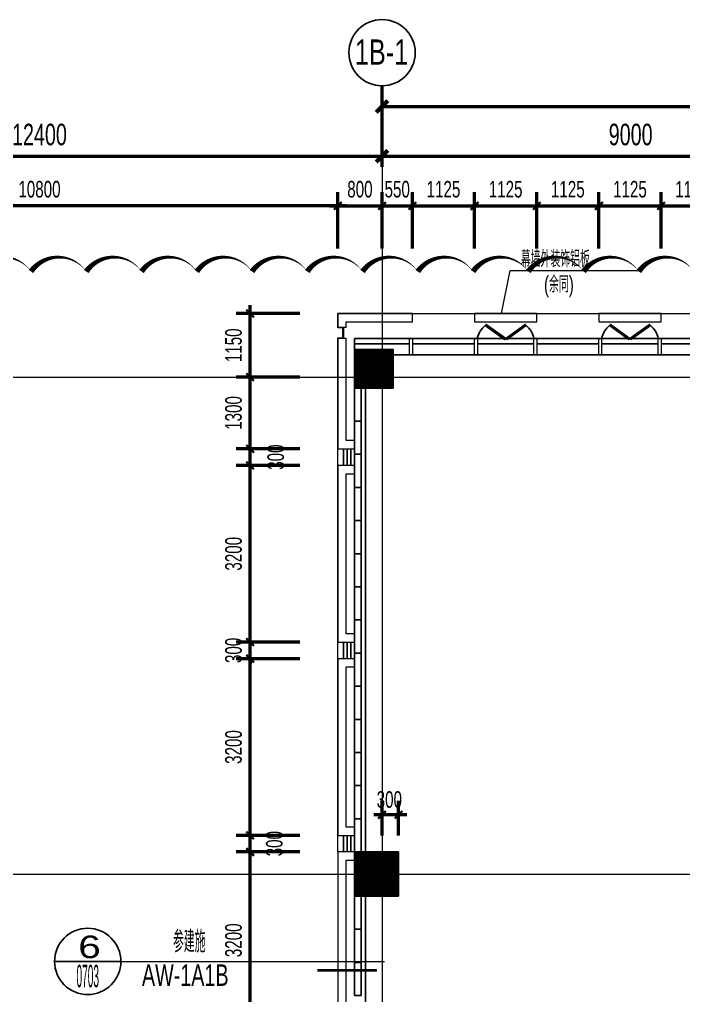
# Model space of a CAD drawing. Header units: millimetres. Extents: x 285006 to 3037698, y -2820855 to 192241.
# Drawn here: x 1048436 to 1060453, y 41767 to 59441 of the extents above; entities that cross this region are included whole.
import ezdxf
from ezdxf.enums import TextEntityAlignment as Align
from ezdxf.xclip import XClip

# ---------------------------------------------------------------- set-up
doc = ezdxf.new("R2010")
doc.units = ezdxf.units.MM
doc.header["$XCLIPFRAME"] = 2
doc.header["$PDMODE"] = 35
doc.header["$PDSIZE"] = -0.1
doc.linetypes.add('ACAD_ISO02W100', pattern=[15, 12, -3])
doc.linetypes.add('GRID-1B-4~RF$0$DOTE', pattern=[2.42, 2, -0.2, 0.02, -0.2])
for name, color, linetype, lineweight in [('$$$$ALC轻质隔墙', 1, 'Continuous', 25), ('A-WALL-TEMP', 2, 'ACAD_ISO02W100', 50), ('DIM-1B-6F$0$A-ANNO-DIMS', 73, 'Continuous', 18), ('EXWALL-1B-6F$0$A-FLOR-UNDR', 11, 'Continuous', 18), ('EXWALL-1B-6F$0$A-SECT-MOLD1', 1, 'Continuous', 15), ('EXWALL-1B-6F$0$A-WALL-GLAZ', 142, 'Continuous', 18), ('EXWALL-1B-6F$0$A-WALL-STON', 31, 'Continuous', 18), ('GRID-1B-4~RF$0$A-ANNO-GRID', 10, 'GRID-1B-4~RF$0$DOTE', 18), ('GRID-1B-4~RF$0$A-ANNO-GRID-DIMS', 117, 'Continuous', 18), ('GRID-1B-4~RF$0$A-ANNO-SYMB', 4, 'Continuous', 25), ('GRID-1B-4~RF$0$A-ANNO-TEXT', 7, 'Continuous', 25), ('GRID-1B-4~RF$0$A-SHET-TEXT', 7, 'Continuous', 25), ('VERT-IDEN-1B-4F$0$A-ANNO-TEXT', 7, 'Continuous', 25), ('VERT-IDEN-1B-4F$0$A-COND-IDEN-TEXT', 11, 'Continuous', 18), ('索引-1A1B-6F1$0$A-ANNO-BREA', 13, 'Continuous', 18), ('索引-1A1B-6F1$0$A-ANNO-SYMB', 4, 'Continuous', 25), ('索引-1A1B-6F1$0$A-ANNO-TEXT', 7, 'Continuous', 25)]:
    doc.layers.add(name, color=color, linetype=linetype, lineweight=lineweight)
for name, color, linetype in [('20230731变更修改', 41, 'Continuous'), ('COL-1A1B-4~12$0$S-PUB-COL', 6, 'Continuous'), ('COL-1A1B-4~12$0$S-PUB-COLHATCH', 8, 'Continuous'), ('EXWALL-1B-6F$0$A-DOOR', 142, 'Continuous'), ('索引-1A1B-6F1$0$PUB_SYMB_TEXT', 7, 'Continuous')]:
    doc.layers.add(name, color=color, linetype=linetype)
doc.styles.add('DIM-1B-6F$0$HYGB2014', font='hygbsz.shx', dxfattribs={"width": 0.7, "bigfont": 'hygbhz.shx'})
doc.styles.add('GRID-1B-4~RF$0$HYGB2014', font='hygbsz.shx', dxfattribs={"width": 0.7, "bigfont": 'hygbhz.shx'})
doc.styles.add('GRID-1B-4~RF$0$STANDARD', font='hygbsz.shx', dxfattribs={"width": 0.7, "bigfont": 'hygbhz.shx'})
doc.styles.add('VERT-IDEN-1B-4F$0$HYGB2014', font='hygbsz.shx', dxfattribs={"width": 0.7, "bigfont": 'hygbhz.shx'})
doc.styles.add('索引-1A1B-6F1$0$COMP', font='COMPLEX.shx', dxfattribs={"bigfont": 'hztxt'})
doc.styles.add('索引-1A1B-6F1$0$HYGB2014', font='hygbsz.shx', dxfattribs={"width": 0.7, "bigfont": 'hygbhz.shx'})
doc.dimstyles.new('DIM-1B-6F$0$DIMN', dxfattribs={"dimtxt": 300, "dimasz": 100, "dimexe": 250, "dimexo": 300, "dimgap": 0, "dimtad": 0, "dimdec": 0, "dimzin": 0, "dimdsep": 46, "dimtxsty": 'DIM-1B-6F$0$HYGB2014', "dimblk": 'DIM-1B-6F$0$_archtick', "dimcen": 0.09, "dimdle": 150, "dimclrt": 7, "dimazin": 0, "dimtfac": 1, "dimtdec": 0, "dimtix": 1, "dimtmove": 2, "dimatfit": 3, "dimfxl": 1, "dimtvp": 1, "dimtolj": 1, "dimtzin": 0, "dimarcsym": 0})
doc.dimstyles.new('GRID-1B-4~RF$0$HYDIMN150', dxfattribs={"dimscale": 1.5, "dimtxt": 300, "dimasz": 1, "dimexe": 250, "dimexo": 300, "dimgap": 0, "dimtad": 0, "dimdec": 0, "dimzin": 0, "dimdsep": 46, "dimtxsty": 'GRID-1B-4~RF$0$HYGB2014', "dimblk": 'GRID-1B-4~RF$0$_archtick', "dimcen": 0.09, "dimclrt": 7, "dimazin": 0, "dimtfac": 1, "dimtdec": 0, "dimtix": 1, "dimtmove": 2, "dimatfit": 3, "dimfxl": 1, "dimtvp": 1, "dimtolj": 1, "dimtzin": 0, "dimarcsym": 0})

# ---------------------------------------------------------------- blocks, each defined once
blk = doc.blocks.new('A$C008C76B7')
at = {"layer": '$$$$ALC轻质隔墙', "color": 1}
for points in [[(-9300, -899), (-9300, -299), (-9180, -299), (-9180, -899), (-9300, -899)], [(-9300, -1499), (-9300, -899), (-9180, -899), (-9180, -1499), (-9300, -1499)], [(-9300, -2099), (-9300, -1499), (-9180, -1499), (-9180, -2099), (-9300, -2099)], [(-9300, -2699), (-9300, -2099), (-9180, -2099), (-9180, -2699), (-9300, -2699)], [(-9300, -3299), (-9300, -2699), (-9180, -2699), (-9180, -3299), (-9300, -3299)], [(-9300, -3899), (-9300, -3299), (-9180, -3299), (-9180, -3899), (-9300, -3899)], [(-9300, -4499), (-9300, -3899), (-9180, -3899), (-9180, -4499), (-9300, -4499)], [(-9300, -5099), (-9300, -4499), (-9180, -4499), (-9180, -5099), (-9300, -5099)], [(-9300, -5699), (-9300, -5099), (-9180, -5099), (-9180, -5699), (-9300, -5699)], [(-9300, -6299), (-9300, -5699), (-9180, -5699), (-9180, -6299), (-9300, -6299)], [(-9300, -6899), (-9300, -6299), (-9180, -6299), (-9180, -6899), (-9300, -6899)], [(-9300, -7499), (-9300, -6899), (-9180, -6899), (-9180, -7499), (-9300, -7499)], [(-9300, -8099), (-9300, -7499), (-9180, -7499), (-9180, -8099), (-9300, -8099)], [(-9300, -8699), (-9300, -8099), (-9180, -8099), (-9180, -8699), (-9300, -8699)], [(-9300, -10099), (-9300, -9499), (-9180, -9499), (-9180, -10099), (-9300, -10099)], [(-9300, -10699), (-9300, -10099), (-9180, -10099), (-9180, -10699), (-9300, -10699)], [(-9300, -11299), (-9300, -10699), (-9180, -10699), (-9180, -11299), (-9300, -11299)]]:
    blk.add_lwpolyline(points, dxfattribs=at)
blk = doc.blocks.new('索引-1A1B-6F1$0$_index')
blk.add_line((-0.5, 0), (0.5, 0))
blk.add_circle((0, 0), 0.5)
at = {"layer": '索引-1A1B-6F1$0$PUB_SYMB_TEXT', "style": '索引-1A1B-6F1$0$COMP'}
for tag, width, p, p2 in [('1', 2.333333, (-0.17, 0.05), (0.17, 0.05)), ('-', 1.166667, (-0.17, -0.39), (0.17, -0.39))]:
    blk.add_attdef(tag, text='', height=0.34, dxfattribs=dict(at, width=width)).set_placement(p, p2, align=Align.FIT)
blk = doc.blocks.new('索引-1A1B-6F1')
at = {"layer": '索引-1A1B-6F1$0$A-ANNO-BREA'}
blk.add_line((98329083, 18757539), (98334177, 18757539), dxfattribs=at)
at = {"layer": '索引-1A1B-6F1$0$A-ANNO-BREA', "const_width": 50}
blk.add_lwpolyline([(98334046, 18757378), (98332965, 18757378)], dxfattribs=at)
at = {"layer": '索引-1A1B-6F1$0$A-ANNO-SYMB', "lineweight": -3}
ref = blk.add_blockref('索引-1A1B-6F1$0$_index', (98328809, 18757539), dxfattribs=dict(at, xscale=1200, yscale=1200, zscale=1200))
ref.add_attrib('1', '6', dxfattribs={"layer": '索引-1A1B-6F1$0$A-ANNO-TEXT', "height": 408, "style": '索引-1A1B-6F1$0$HYGB2014', "width": 1.615385}).set_placement((98328637, 18757599), (98329045, 18757599), align=Align.FIT)
ref.add_attrib('-', '0703', dxfattribs={"layer": '索引-1A1B-6F1$0$A-ANNO-TEXT', "height": 408, "style": '索引-1A1B-6F1$0$HYGB2014', "width": 0.283784}).set_placement((98328605, 18757071), (98329013, 18757071), align=Align.FIT)
at = {"layer": '索引-1A1B-6F1$0$A-ANNO-TEXT', "style": '索引-1A1B-6F1$0$HYGB2014', "width": 0.7}
for s, p in [('参建施', (98330941, 18757587)), ('AW-1A1B', (98331358, 18756980))]:
    blk.add_text(s, height=390, dxfattribs=at).set_placement(p, align=Align.BOTTOM_RIGHT)
blk = doc.blocks.new('DIM-1B-6F$0$_archtick')
at = {"const_width": 0.4}
blk.add_lwpolyline([(-0.7, -0.7), (0.7, 0.7)], dxfattribs=at)
blk = doc.blocks.new('*D759')
at = {"layer": 'Defpoints', "color": 0, "transparency": 16777216}
for p in [(-54000, 23500), (-54800, 22429), (-54000, 22429)]:
    blk.add_point(p, dxfattribs=at)
at = {"layer": 'DIM-1B-6F$0$A-ANNO-DIMS', "color": 0, "lineweight": -2, "transparency": 16777216}
for p, q in [((-54800, 22729), (-54800, 23750)), ((-54000, 22729), (-54000, 23750)), ((-54950, 23500), (-53850, 23500))]:
    blk.add_line(p, q, dxfattribs=at)
at = {"layer": 'DIM-1B-6F$0$A-ANNO-DIMS', "color": 0, "lineweight": -2, "transparency": 16777216, "xscale": 100, "yscale": 100, "zscale": 100, "rotation": 180}
blk.add_blockref('DIM-1B-6F$0$_archtick', (-54800, 23500), dxfattribs=at)
at = {"layer": 'DIM-1B-6F$0$A-ANNO-DIMS', "color": 0, "lineweight": -2, "transparency": 16777216, "xscale": 100, "yscale": 100, "zscale": 100}
blk.add_blockref('DIM-1B-6F$0$_archtick', (-54000, 23500), dxfattribs=at)
at = {"layer": 'DIM-1B-6F$0$A-ANNO-DIMS', "color": 7, "transparency": 16777216, "insert": (-54400, 23800), "char_height": 300, "attachment_point": 5, "style": 'DIM-1B-6F$0$HYGB2014'}
blk.add_mtext('\\A1;800', dxfattribs=at)
blk = doc.blocks.new('*D760')
at = {"layer": 'Defpoints', "color": 0, "transparency": 16777216}
for p in [(-53450, 23500), (-54000, 22429), (-53450, 22429)]:
    blk.add_point(p, dxfattribs=at)
at = {"layer": 'DIM-1B-6F$0$A-ANNO-DIMS', "color": 0, "lineweight": -2, "transparency": 16777216}
for p, q in [((-54000, 22729), (-54000, 23750)), ((-53450, 22729), (-53450, 23750)), ((-54150, 23500), (-53300, 23500))]:
    blk.add_line(p, q, dxfattribs=at)
at = {"layer": 'DIM-1B-6F$0$A-ANNO-DIMS', "color": 0, "lineweight": -2, "transparency": 16777216, "xscale": 100, "yscale": 100, "zscale": 100, "rotation": 180}
blk.add_blockref('DIM-1B-6F$0$_archtick', (-54000, 23500), dxfattribs=at)
at = {"layer": 'DIM-1B-6F$0$A-ANNO-DIMS', "color": 0, "lineweight": -2, "transparency": 16777216, "xscale": 100, "yscale": 100, "zscale": 100}
blk.add_blockref('DIM-1B-6F$0$_archtick', (-53450, 23500), dxfattribs=at)
at = {"layer": 'DIM-1B-6F$0$A-ANNO-DIMS', "color": 7, "transparency": 16777216, "insert": (-53725, 23800), "char_height": 300, "attachment_point": 5, "style": 'DIM-1B-6F$0$HYGB2014'}
blk.add_mtext('\\A1;550', dxfattribs=at)
blk = doc.blocks.new('*D761')
at = {"layer": 'Defpoints', "color": 0, "transparency": 16777216}
for p in [(-52325, 23500), (-53450, 22429), (-52325, 22429)]:
    blk.add_point(p, dxfattribs=at)
at = {"layer": 'DIM-1B-6F$0$A-ANNO-DIMS', "color": 0, "lineweight": -2, "transparency": 16777216}
for p, q in [((-53450, 22729), (-53450, 23750)), ((-52325, 22729), (-52325, 23750)), ((-53600, 23500), (-52175, 23500))]:
    blk.add_line(p, q, dxfattribs=at)
at = {"layer": 'DIM-1B-6F$0$A-ANNO-DIMS', "color": 0, "lineweight": -2, "transparency": 16777216, "xscale": 100, "yscale": 100, "zscale": 100, "rotation": 180}
blk.add_blockref('DIM-1B-6F$0$_archtick', (-53450, 23500), dxfattribs=at)
at = {"layer": 'DIM-1B-6F$0$A-ANNO-DIMS', "color": 0, "lineweight": -2, "transparency": 16777216, "xscale": 100, "yscale": 100, "zscale": 100}
blk.add_blockref('DIM-1B-6F$0$_archtick', (-52325, 23500), dxfattribs=at)
at = {"layer": 'DIM-1B-6F$0$A-ANNO-DIMS', "color": 7, "transparency": 16777216, "insert": (-52888, 23800), "char_height": 300, "attachment_point": 5, "style": 'DIM-1B-6F$0$HYGB2014'}
blk.add_mtext('\\A1;1125', dxfattribs=at)
blk = doc.blocks.new('*D762')
at = {"layer": 'Defpoints', "color": 0, "transparency": 16777216}
for p in [(-51200, 23500), (-52325, 22429), (-51200, 22429)]:
    blk.add_point(p, dxfattribs=at)
at = {"layer": 'DIM-1B-6F$0$A-ANNO-DIMS', "color": 0, "lineweight": -2, "transparency": 16777216}
for p, q in [((-52325, 22729), (-52325, 23750)), ((-51200, 22729), (-51200, 23750)), ((-52475, 23500), (-51050, 23500))]:
    blk.add_line(p, q, dxfattribs=at)
at = {"layer": 'DIM-1B-6F$0$A-ANNO-DIMS', "color": 0, "lineweight": -2, "transparency": 16777216, "xscale": 100, "yscale": 100, "zscale": 100, "rotation": 180}
blk.add_blockref('DIM-1B-6F$0$_archtick', (-52325, 23500), dxfattribs=at)
at = {"layer": 'DIM-1B-6F$0$A-ANNO-DIMS', "color": 0, "lineweight": -2, "transparency": 16777216, "xscale": 100, "yscale": 100, "zscale": 100}
blk.add_blockref('DIM-1B-6F$0$_archtick', (-51200, 23500), dxfattribs=at)
at = {"layer": 'DIM-1B-6F$0$A-ANNO-DIMS', "color": 7, "transparency": 16777216, "insert": (-51763, 23800), "char_height": 300, "attachment_point": 5, "style": 'DIM-1B-6F$0$HYGB2014'}
blk.add_mtext('\\A1;1125', dxfattribs=at)
blk = doc.blocks.new('*D763')
at = {"layer": 'Defpoints', "color": 0, "transparency": 16777216}
for p in [(-50075, 23500), (-51200, 22429), (-50075, 22429)]:
    blk.add_point(p, dxfattribs=at)
at = {"layer": 'DIM-1B-6F$0$A-ANNO-DIMS', "color": 0, "lineweight": -2, "transparency": 16777216}
for p, q in [((-51200, 22729), (-51200, 23750)), ((-50075, 22729), (-50075, 23750)), ((-51350, 23500), (-49925, 23500))]:
    blk.add_line(p, q, dxfattribs=at)
at = {"layer": 'DIM-1B-6F$0$A-ANNO-DIMS', "color": 0, "lineweight": -2, "transparency": 16777216, "xscale": 100, "yscale": 100, "zscale": 100, "rotation": 180}
blk.add_blockref('DIM-1B-6F$0$_archtick', (-51200, 23500), dxfattribs=at)
at = {"layer": 'DIM-1B-6F$0$A-ANNO-DIMS', "color": 0, "lineweight": -2, "transparency": 16777216, "xscale": 100, "yscale": 100, "zscale": 100}
blk.add_blockref('DIM-1B-6F$0$_archtick', (-50075, 23500), dxfattribs=at)
at = {"layer": 'DIM-1B-6F$0$A-ANNO-DIMS', "color": 7, "transparency": 16777216, "insert": (-50638, 23800), "char_height": 300, "attachment_point": 5, "style": 'DIM-1B-6F$0$HYGB2014'}
blk.add_mtext('\\A1;1125', dxfattribs=at)
blk = doc.blocks.new('*D764')
at = {"layer": 'Defpoints', "color": 0, "transparency": 16777216}
for p in [(-48950, 23500), (-50075, 22429), (-48950, 22429)]:
    blk.add_point(p, dxfattribs=at)
at = {"layer": 'DIM-1B-6F$0$A-ANNO-DIMS', "color": 0, "lineweight": -2, "transparency": 16777216}
for p, q in [((-50075, 22729), (-50075, 23750)), ((-48950, 22729), (-48950, 23750)), ((-50225, 23500), (-48800, 23500))]:
    blk.add_line(p, q, dxfattribs=at)
at = {"layer": 'DIM-1B-6F$0$A-ANNO-DIMS', "color": 0, "lineweight": -2, "transparency": 16777216, "xscale": 100, "yscale": 100, "zscale": 100, "rotation": 180}
blk.add_blockref('DIM-1B-6F$0$_archtick', (-50075, 23500), dxfattribs=at)
at = {"layer": 'DIM-1B-6F$0$A-ANNO-DIMS', "color": 0, "lineweight": -2, "transparency": 16777216, "xscale": 100, "yscale": 100, "zscale": 100}
blk.add_blockref('DIM-1B-6F$0$_archtick', (-48950, 23500), dxfattribs=at)
at = {"layer": 'DIM-1B-6F$0$A-ANNO-DIMS', "color": 7, "transparency": 16777216, "insert": (-49513, 23800), "char_height": 300, "attachment_point": 5, "style": 'DIM-1B-6F$0$HYGB2014'}
blk.add_mtext('\\A1;1125', dxfattribs=at)
blk = doc.blocks.new('*D765')
at = {"layer": 'Defpoints', "color": 0, "transparency": 16777216}
for p in [(-47825, 23500), (-48950, 22429), (-47825, 22429)]:
    blk.add_point(p, dxfattribs=at)
at = {"layer": 'DIM-1B-6F$0$A-ANNO-DIMS', "color": 0, "lineweight": -2, "transparency": 16777216}
for p, q in [((-48950, 22729), (-48950, 23750)), ((-47825, 22729), (-47825, 23750)), ((-49100, 23500), (-47675, 23500))]:
    blk.add_line(p, q, dxfattribs=at)
at = {"layer": 'DIM-1B-6F$0$A-ANNO-DIMS', "color": 0, "lineweight": -2, "transparency": 16777216, "xscale": 100, "yscale": 100, "zscale": 100, "rotation": 180}
blk.add_blockref('DIM-1B-6F$0$_archtick', (-48950, 23500), dxfattribs=at)
at = {"layer": 'DIM-1B-6F$0$A-ANNO-DIMS', "color": 0, "lineweight": -2, "transparency": 16777216, "xscale": 100, "yscale": 100, "zscale": 100}
blk.add_blockref('DIM-1B-6F$0$_archtick', (-47825, 23500), dxfattribs=at)
at = {"layer": 'DIM-1B-6F$0$A-ANNO-DIMS', "color": 7, "transparency": 16777216, "insert": (-48388, 23800), "char_height": 300, "attachment_point": 5, "style": 'DIM-1B-6F$0$HYGB2014'}
blk.add_mtext('\\A1;1125', dxfattribs=at)
blk = doc.blocks.new('*D808')
at = {"layer": 'Defpoints', "color": 0, "transparency": 16777216}
for p in [(-56387, 11800), (-55187, 11800), (-55187, 8600)]:
    blk.add_point(p, dxfattribs=at)
at = {"layer": 'DIM-1B-6F$0$A-ANNO-DIMS', "color": 0, "lineweight": -2, "transparency": 16777216}
for p, q in [((-56387, 8450), (-56387, 11950)), ((-55487, 11800), (-56637, 11800)), ((-55487, 8600), (-56637, 8600))]:
    blk.add_line(p, q, dxfattribs=at)
at = {"layer": 'DIM-1B-6F$0$A-ANNO-DIMS', "color": 0, "lineweight": -2, "transparency": 16777216, "xscale": 100, "yscale": 100, "zscale": 100}
for p, rotation in [((-56387, 11800), 90), ((-56387, 8600), 270)]:
    blk.add_blockref('DIM-1B-6F$0$_archtick', p, dxfattribs=dict(at, rotation=rotation))
at = {"layer": 'DIM-1B-6F$0$A-ANNO-DIMS', "color": 7, "transparency": 16777216, "insert": (-56687, 10200), "char_height": 300, "attachment_point": 5, "rotation": 90, "style": 'DIM-1B-6F$0$HYGB2014'}
blk.add_mtext('\\A1;3200', dxfattribs=at)
blk = doc.blocks.new('*D809')
at = {"layer": 'Defpoints', "color": 0, "transparency": 16777216}
for p in [(-56387, 12100), (-55187, 12100), (-55187, 11800)]:
    blk.add_point(p, dxfattribs=at)
at = {"layer": 'DIM-1B-6F$0$A-ANNO-DIMS', "color": 0, "lineweight": -2, "transparency": 16777216}
for p, q in [((-56387, 11650), (-56387, 12250)), ((-55487, 12100), (-56637, 12100)), ((-55487, 11800), (-56637, 11800))]:
    blk.add_line(p, q, dxfattribs=at)
at = {"layer": 'DIM-1B-6F$0$A-ANNO-DIMS', "color": 0, "lineweight": -2, "transparency": 16777216, "xscale": 100, "yscale": 100, "zscale": 100}
for p, rotation in [((-56387, 12100), 90), ((-56387, 11800), 270)]:
    blk.add_blockref('DIM-1B-6F$0$_archtick', p, dxfattribs=dict(at, rotation=rotation))
at = {"layer": 'DIM-1B-6F$0$A-ANNO-DIMS', "color": 7, "transparency": 16777216, "insert": (-55948, 11950), "char_height": 300, "attachment_point": 5, "rotation": 90, "style": 'DIM-1B-6F$0$HYGB2014'}
blk.add_mtext('\\A1;300', dxfattribs=at)
blk = doc.blocks.new('*D810')
at = {"layer": 'Defpoints', "color": 0, "transparency": 16777216}
for p in [(-56387, 15300), (-55187, 15300), (-55187, 12100)]:
    blk.add_point(p, dxfattribs=at)
at = {"layer": 'DIM-1B-6F$0$A-ANNO-DIMS', "color": 0, "lineweight": -2, "transparency": 16777216}
for p, q in [((-56387, 11950), (-56387, 15450)), ((-55487, 15300), (-56637, 15300)), ((-55487, 12100), (-56637, 12100))]:
    blk.add_line(p, q, dxfattribs=at)
at = {"layer": 'DIM-1B-6F$0$A-ANNO-DIMS', "color": 0, "lineweight": -2, "transparency": 16777216, "xscale": 100, "yscale": 100, "zscale": 100}
for p, rotation in [((-56387, 15300), 90), ((-56387, 12100), 270)]:
    blk.add_blockref('DIM-1B-6F$0$_archtick', p, dxfattribs=dict(at, rotation=rotation))
at = {"layer": 'DIM-1B-6F$0$A-ANNO-DIMS', "color": 7, "transparency": 16777216, "insert": (-56687, 13700), "char_height": 300, "attachment_point": 5, "rotation": 90, "style": 'DIM-1B-6F$0$HYGB2014'}
blk.add_mtext('\\A1;3200', dxfattribs=at)
blk = doc.blocks.new('*D811')
at = {"layer": 'Defpoints', "color": 0, "transparency": 16777216}
for p in [(-56387, 15600), (-55187, 15600), (-55187, 15300)]:
    blk.add_point(p, dxfattribs=at)
at = {"layer": 'DIM-1B-6F$0$A-ANNO-DIMS', "color": 0, "lineweight": -2, "transparency": 16777216}
for p, q in [((-55487, 15600), (-56637, 15600)), ((-56387, 15600), (-56387, 15700)), ((-56387, 15300), (-56387, 15600)), ((-55487, 15300), (-56637, 15300)), ((-56387, 15300), (-56387, 15200))]:
    blk.add_line(p, q, dxfattribs=at)
at = {"layer": 'DIM-1B-6F$0$A-ANNO-DIMS', "color": 0, "lineweight": -2, "transparency": 16777216, "xscale": 100, "yscale": 100, "zscale": 100}
for p, rotation in [((-56387, 15600), 270), ((-56387, 15300), 90)]:
    blk.add_blockref('DIM-1B-6F$0$_archtick', p, dxfattribs=dict(at, rotation=rotation))
at = {"layer": 'DIM-1B-6F$0$A-ANNO-DIMS', "color": 7, "transparency": 16777216, "insert": (-56687, 15450), "char_height": 300, "attachment_point": 5, "rotation": 90, "style": 'DIM-1B-6F$0$HYGB2014'}
blk.add_mtext('\\A1;300', dxfattribs=at)
blk = doc.blocks.new('*D812')
at = {"layer": 'Defpoints', "color": 0, "transparency": 16777216}
for p in [(-56387, 18800), (-55187, 18800), (-55187, 15600)]:
    blk.add_point(p, dxfattribs=at)
at = {"layer": 'DIM-1B-6F$0$A-ANNO-DIMS', "color": 0, "lineweight": -2, "transparency": 16777216}
for p, q in [((-56387, 15450), (-56387, 18950)), ((-55487, 18800), (-56637, 18800)), ((-55487, 15600), (-56637, 15600))]:
    blk.add_line(p, q, dxfattribs=at)
at = {"layer": 'DIM-1B-6F$0$A-ANNO-DIMS', "color": 0, "lineweight": -2, "transparency": 16777216, "xscale": 100, "yscale": 100, "zscale": 100}
for p, rotation in [((-56387, 18800), 90), ((-56387, 15600), 270)]:
    blk.add_blockref('DIM-1B-6F$0$_archtick', p, dxfattribs=dict(at, rotation=rotation))
at = {"layer": 'DIM-1B-6F$0$A-ANNO-DIMS', "color": 7, "transparency": 16777216, "insert": (-56687, 17200), "char_height": 300, "attachment_point": 5, "rotation": 90, "style": 'DIM-1B-6F$0$HYGB2014'}
blk.add_mtext('\\A1;3200', dxfattribs=at)
blk = doc.blocks.new('*D813')
at = {"layer": 'Defpoints', "color": 0, "transparency": 16777216}
for p in [(-56387, 19100), (-55187, 19100), (-55187, 18800)]:
    blk.add_point(p, dxfattribs=at)
at = {"layer": 'DIM-1B-6F$0$A-ANNO-DIMS', "color": 0, "lineweight": -2, "transparency": 16777216}
for p, q in [((-55487, 19100), (-56637, 19100)), ((-56387, 18650), (-56387, 19250)), ((-55487, 18800), (-56637, 18800))]:
    blk.add_line(p, q, dxfattribs=at)
at = {"layer": 'DIM-1B-6F$0$A-ANNO-DIMS', "color": 0, "lineweight": -2, "transparency": 16777216, "xscale": 100, "yscale": 100, "zscale": 100}
for p, rotation in [((-56387, 19100), 90), ((-56387, 18800), 270)]:
    blk.add_blockref('DIM-1B-6F$0$_archtick', p, dxfattribs=dict(at, rotation=rotation))
at = {"layer": 'DIM-1B-6F$0$A-ANNO-DIMS', "color": 7, "transparency": 16777216, "insert": (-55923, 18950), "char_height": 300, "attachment_point": 5, "rotation": 90, "style": 'DIM-1B-6F$0$HYGB2014'}
blk.add_mtext('\\A1;300', dxfattribs=at)
blk = doc.blocks.new('*D814')
at = {"layer": 'Defpoints', "color": 0, "transparency": 16777216}
for p in [(-56387, 20400), (-55187, 20400), (-55187, 19100)]:
    blk.add_point(p, dxfattribs=at)
at = {"layer": 'DIM-1B-6F$0$A-ANNO-DIMS', "color": 0, "lineweight": -2, "transparency": 16777216}
for p, q in [((-56387, 18950), (-56387, 20550)), ((-55487, 20400), (-56637, 20400)), ((-55487, 19100), (-56637, 19100))]:
    blk.add_line(p, q, dxfattribs=at)
at = {"layer": 'DIM-1B-6F$0$A-ANNO-DIMS', "color": 0, "lineweight": -2, "transparency": 16777216, "xscale": 100, "yscale": 100, "zscale": 100}
for p, rotation in [((-56387, 20400), 90), ((-56387, 19100), 270)]:
    blk.add_blockref('DIM-1B-6F$0$_archtick', p, dxfattribs=dict(at, rotation=rotation))
at = {"layer": 'DIM-1B-6F$0$A-ANNO-DIMS', "color": 7, "transparency": 16777216, "insert": (-56687, 19750), "char_height": 300, "attachment_point": 5, "rotation": 90, "style": 'DIM-1B-6F$0$HYGB2014'}
blk.add_mtext('\\A1;1300', dxfattribs=at)
blk = doc.blocks.new('*D815')
at = {"layer": 'Defpoints', "color": 0, "transparency": 16777216}
for p in [(-56387, 21550), (-55187, 21550), (-55187, 20400)]:
    blk.add_point(p, dxfattribs=at)
at = {"layer": 'DIM-1B-6F$0$A-ANNO-DIMS', "color": 0, "lineweight": -2, "transparency": 16777216}
for p, q in [((-56387, 20250), (-56387, 21700)), ((-55487, 21550), (-56637, 21550)), ((-55487, 20400), (-56637, 20400))]:
    blk.add_line(p, q, dxfattribs=at)
at = {"layer": 'DIM-1B-6F$0$A-ANNO-DIMS', "color": 0, "lineweight": -2, "transparency": 16777216, "xscale": 100, "yscale": 100, "zscale": 100}
for p, rotation in [((-56387, 21550), 90), ((-56387, 20400), 270)]:
    blk.add_blockref('DIM-1B-6F$0$_archtick', p, dxfattribs=dict(at, rotation=rotation))
at = {"layer": 'DIM-1B-6F$0$A-ANNO-DIMS', "color": 7, "transparency": 16777216, "insert": (-56687, 20975), "char_height": 300, "attachment_point": 5, "rotation": 90, "style": 'DIM-1B-6F$0$HYGB2014'}
blk.add_mtext('\\A1;1150', dxfattribs=at)
blk = doc.blocks.new('*D822')
at = {"layer": 'Defpoints', "color": 0, "transparency": 16777216}
for p in [(-54000, 12473), (-54000, 11800), (-53700, 11800)]:
    blk.add_point(p, dxfattribs=at)
at = {"layer": 'DIM-1B-6F$0$A-ANNO-DIMS', "color": 0, "lineweight": -2, "transparency": 16777216}
for p, q in [((-54000, 12100), (-54000, 12723)), ((-53700, 12100), (-53700, 12723)), ((-53550, 12473), (-54150, 12473))]:
    blk.add_line(p, q, dxfattribs=at)
at = {"layer": 'DIM-1B-6F$0$A-ANNO-DIMS', "color": 0, "lineweight": -2, "transparency": 16777216, "xscale": 100, "yscale": 100, "zscale": 100, "rotation": 180}
blk.add_blockref('DIM-1B-6F$0$_archtick', (-54000, 12473), dxfattribs=at)
at = {"layer": 'DIM-1B-6F$0$A-ANNO-DIMS', "color": 0, "lineweight": -2, "transparency": 16777216, "xscale": 100, "yscale": 100, "zscale": 100}
blk.add_blockref('DIM-1B-6F$0$_archtick', (-53700, 12473), dxfattribs=at)
at = {"layer": 'DIM-1B-6F$0$A-ANNO-DIMS', "color": 7, "transparency": 16777216, "insert": (-53868, 12748), "char_height": 300, "attachment_point": 5, "style": 'DIM-1B-6F$0$HYGB2014'}
blk.add_mtext('\\A1;300', dxfattribs=at)
blk = doc.blocks.new('*D827')
at = {"layer": 'Defpoints', "color": 0, "transparency": 16777216}
for p in [(-65600, 23500), (-65600, 22429), (-54800, 22429)]:
    blk.add_point(p, dxfattribs=at)
at = {"layer": 'DIM-1B-6F$0$A-ANNO-DIMS', "color": 0, "lineweight": -2, "transparency": 16777216}
for p, q in [((-65600, 22729), (-65600, 23750)), ((-54800, 22729), (-54800, 23750)), ((-54650, 23500), (-65750, 23500))]:
    blk.add_line(p, q, dxfattribs=at)
at = {"layer": 'DIM-1B-6F$0$A-ANNO-DIMS', "color": 0, "lineweight": -2, "transparency": 16777216, "xscale": 100, "yscale": 100, "zscale": 100, "rotation": 180}
blk.add_blockref('DIM-1B-6F$0$_archtick', (-65600, 23500), dxfattribs=at)
at = {"layer": 'DIM-1B-6F$0$A-ANNO-DIMS', "color": 0, "lineweight": -2, "transparency": 16777216, "xscale": 100, "yscale": 100, "zscale": 100}
blk.add_blockref('DIM-1B-6F$0$_archtick', (-54800, 23500), dxfattribs=at)
at = {"layer": 'DIM-1B-6F$0$A-ANNO-DIMS', "color": 7, "transparency": 16777216, "insert": (-60200, 23800), "char_height": 300, "attachment_point": 5, "style": 'DIM-1B-6F$0$HYGB2014'}
blk.add_mtext('\\A1;10800', dxfattribs=at)
blk = doc.blocks.new('结构留洞-1#AB-6F')
at = {"layer": 'Defpoints'}
blk.add_lwpolyline([(65900, 200), (66100, 200), (66100, 20200), (65900, 20200), (65900, 20900), (66600, 20900), (66600, 20800), (74800, 20800), (74800, 20900), (87300, 20900), (87300, 20800), (91100, 20800), (91100, 20900), (103000, 20900)], dxfattribs=at)
blk = doc.blocks.new('EXWALL-1B-6F$0$幕墙-1125陶板单元')
blk.add_lwpolyline([(-562.5, 150), (562.5, 150), (562.5, 0), (-562.5, 0)], close=True)
blk = doc.blocks.new('EXWALL-1B-6F$0$ef')
at = {"layer": 'EXWALL-1B-6F$0$A-WALL-GLAZ', "lineweight": -3}
for points in [[(98270726, 18746787), (98270744, 18746769), (98271098, 18747022), (98271079, 18747040)], [(98271469, 18746787), (98271451, 18746769), (98271098, 18747022), (98271116, 18747040)]]:
    blk.add_lwpolyline(points, close=True, dxfattribs=at)
for centre, start, end in [((98271019, 18747123), 193.0402, 228.8588), ((98271176, 18747123), 311.1412, 346.9598)]:
    blk.add_arc(centre, 446, start, end, dxfattribs=at)
blk = doc.blocks.new('EXWALL-1B-6F')
at = {"layer": 'EXWALL-1B-6F$0$A-DOOR'}
for p, q in [((98333435, 18766822), (98333435, 18766522)), ((98333502, 18766522), (98333502, 18766822)), ((98333568, 18766522), (98333568, 18766822)), ((98333635, 18766522), (98333635, 18766822)), ((98333435, 18763322), (98333435, 18763022)), ((98333502, 18763022), (98333502, 18763322)), ((98333568, 18763022), (98333568, 18763322)), ((98333635, 18763022), (98333635, 18763322)), ((98333435, 18759822), (98333435, 18759522)), ((98333502, 18759522), (98333502, 18759822)), ((98333568, 18759522), (98333568, 18759822)), ((98333635, 18759522), (98333635, 18759822))]:
    blk.add_line(p, q, dxfattribs=at)
at = {"layer": 'EXWALL-1B-6F$0$A-FLOR-UNDR'}
for points in [[(98333335, 18769022), (98333335, 18769272), (98374885, 18769272), (98374885, 18768822)], [(98333335, 18759522), (98333335, 18768822)]]:
    blk.add_lwpolyline(points, dxfattribs=at)
at = {"layer": 'EXWALL-1B-6F$0$A-SECT-MOLD1'}
blk.add_lwpolyline([(98333335, 18768832), (98333425, 18768832), (98333425, 18769012), (98333335, 18769012), (98333335, 18769022), (98333435, 18769022), (98333435, 18768822), (98333335, 18768822)], close=True, dxfattribs=at)
at = {"layer": 'EXWALL-1B-6F$0$A-WALL-GLAZ', "lineweight": -3}
for p, q in [((98333635, 18768622), (98333635, 18768822)), ((98333635, 18768822), (98374885, 18768822)), ((98333635, 18768722), (98334635, 18768722)), ((98334685, 18768722), (98335810, 18768722)), ((98335860, 18768722), (98336885, 18768722)), ((98336935, 18768722), (98338060, 18768722)), ((98338110, 18768722), (98339135, 18768722)), ((98339185, 18768722), (98340310, 18768722))]:
    blk.add_line(p, q, dxfattribs=at)
at = {"layer": 'EXWALL-1B-6F$0$A-WALL-GLAZ'}
blk.add_line((98334335, 18768522), (98342523, 18768522), dxfattribs=at)
for points in [[(98334635, 18768822), (98334685, 18768822), (98334685, 18768522), (98334635, 18768522)], [(98335810, 18768822), (98335860, 18768822), (98335860, 18768522), (98335810, 18768522)], [(98336885, 18768822), (98336935, 18768822), (98336935, 18768522), (98336885, 18768522)], [(98338060, 18768822), (98338110, 18768822), (98338110, 18768522), (98338060, 18768522)], [(98339135, 18768822), (98339185, 18768822), (98339185, 18768522), (98339135, 18768522)]]:
    blk.add_lwpolyline(points, close=True, dxfattribs=at)
at = {"layer": 'EXWALL-1B-6F$0$A-WALL-STON'}
for p, q in [((98334685, 18769272), (98333335, 18769272)), ((98333335, 18769272), (98333335, 18769022)), ((98334685, 18769122), (98334685, 18769272)), ((98333485, 18769122), (98334685, 18769122)), ((98333485, 18769022), (98333485, 18769122)), ((98333485, 18769022), (98333335, 18769022)), ((98333485, 18768822), (98333335, 18768822)), ((98333335, 18768822), (98333335, 18766822)), ((98333485, 18766972), (98333485, 18768822)), ((98333635, 18766972), (98333485, 18766972)), ((98333635, 18766822), (98333635, 18766972)), ((98333335, 18766822), (98333635, 18766822))]:
    blk.add_line(p, q, dxfattribs=at)
for points in [[(98333635, 18763472), (98333485, 18763472), (98333485, 18766372), (98333635, 18766372), (98333635, 18766522), (98333335, 18766522), (98333335, 18763322), (98333635, 18763322)], [(98333635, 18759972), (98333485, 18759972), (98333485, 18762872), (98333635, 18762872), (98333635, 18763022), (98333335, 18763022), (98333335, 18759822), (98333635, 18759822)]]:
    blk.add_lwpolyline(points, close=True, dxfattribs=at)
at = {"layer": 'EXWALL-1B-6F$0$A-WALL-STON', "elevation": 0}
blk.add_lwpolyline([(98333635, 18759522), (98333335, 18759522)], dxfattribs=at)
at = {"layer": 'EXWALL-1B-6F$0$A-WALL-STON'}
blk.add_lwpolyline([(98333335, 18759522), (98333335, 18756322), (98333635, 18756322), (98333635, 18756472), (98333485, 18756472), (98333485, 18759372), (98333635, 18759372)], dxfattribs=at)
at = {"xscale": -1, "rotation": 180}
for p in [(65275, 37515844), (67525, 37515844)]:
    blk.add_blockref('EXWALL-1B-6F$0$ef', p, dxfattribs=at)
at = {"layer": 'EXWALL-1B-6F$0$A-WALL-STON', "xscale": -1, "rotation": 180}
for p in [(98336373, 18769272), (98338623, 18769272)]:
    blk.add_blockref('EXWALL-1B-6F$0$幕墙-1125陶板单元', p, dxfattribs=at)
blk = doc.blocks.new('COL-1A1B-4~12')
at = {"layer": 'COL-1A1B-4~12$0$S-PUB-COLHATCH'}
h = blk.add_hatch(dxfattribs=at)
h.set_pattern_fill('ANSI31', color=256)
h.set_pattern_definition([(45, (65718.2297, 3845.47592), (-0.08838834764832, 0.08838834764832), [])])
h.paths.add_polyline_path([(98334335, 18768622), (98333635, 18768622), (98333635, 18767922), (98334335, 18767922)])
h = blk.add_hatch(dxfattribs=at)
h.set_pattern_fill('ANSI31', color=256)
h.set_pattern_definition([(45, (9608.88695, 195.66379), (-0.08838834764832, 0.08838834764832), [])])
h.paths.add_polyline_path([(98333635, 18759522), (98334435, 18759522), (98334435, 18758722), (98333635, 18758722)])
at = {"layer": 'COL-1A1B-4~12$0$S-PUB-COL'}
for points in [[(98333635, 18768622), (98334335, 18768622), (98334335, 18767922), (98333635, 18767922)], [(98333635, 18759522), (98334435, 18759522), (98334435, 18758722), (98333635, 18758722)]]:
    blk.add_lwpolyline(points, close=True, dxfattribs=at)
blk = doc.blocks.new('GRID-1B-4~RF$0$_archtick')
at = {"const_width": 0.5}
blk.add_lwpolyline([(-0.7, -0.7), (0.7, 0.7)], dxfattribs=at)
blk = doc.blocks.new('*D640')
at = {"layer": 'Defpoints', "color": 0, "transparency": 16777216}
for p in [(98343135, 18772122), (98334135, 18771482), (98343135, 18771482)]:
    blk.add_point(p, dxfattribs=at)
at = {"layer": 'GRID-1B-4~RF$0$A-ANNO-GRID-DIMS', "color": 0, "lineweight": -2, "transparency": 16777216}
for p, q in [((98334135, 18771932), (98334135, 18772497)), ((98343135, 18771932), (98343135, 18772497)), ((98334135, 18772122), (98343135, 18772122))]:
    blk.add_line(p, q, dxfattribs=at)
at = {"layer": 'GRID-1B-4~RF$0$A-ANNO-GRID-DIMS', "color": 0, "lineweight": -2, "transparency": 16777216, "xscale": 150, "yscale": 150, "zscale": 150, "rotation": 180}
blk.add_blockref('GRID-1B-4~RF$0$_archtick', (98334135, 18772122), dxfattribs=at)
at = {"layer": 'GRID-1B-4~RF$0$A-ANNO-GRID-DIMS', "color": 0, "lineweight": -2, "transparency": 16777216, "xscale": 150, "yscale": 150, "zscale": 150}
blk.add_blockref('GRID-1B-4~RF$0$_archtick', (98343135, 18772122), dxfattribs=at)
at = {"layer": 'GRID-1B-4~RF$0$A-ANNO-GRID-DIMS', "color": 7, "lineweight": -3, "transparency": 16777216, "insert": (98338635, 18772512), "char_height": 390, "attachment_point": 5, "style": 'GRID-1B-4~RF$0$HYGB2014'}
blk.add_mtext('\\A1;9000', dxfattribs=at)
blk = doc.blocks.new('*D646')
at = {"layer": 'Defpoints', "color": 0, "transparency": 16777216}
for p in [(98334135, 18772122), (98321735, 18771482), (98334135, 18771482)]:
    blk.add_point(p, dxfattribs=at)
at = {"layer": 'GRID-1B-4~RF$0$A-ANNO-GRID-DIMS', "color": 0, "lineweight": -2, "transparency": 16777216}
for p, q in [((98321735, 18771932), (98321735, 18772497)), ((98334135, 18771932), (98334135, 18772497)), ((98321735, 18772122), (98334135, 18772122))]:
    blk.add_line(p, q, dxfattribs=at)
at = {"layer": 'GRID-1B-4~RF$0$A-ANNO-GRID-DIMS', "color": 0, "lineweight": -2, "transparency": 16777216, "xscale": 150, "yscale": 150, "zscale": 150, "rotation": 180}
blk.add_blockref('GRID-1B-4~RF$0$_archtick', (98321735, 18772122), dxfattribs=at)
at = {"layer": 'GRID-1B-4~RF$0$A-ANNO-GRID-DIMS', "color": 0, "lineweight": -2, "transparency": 16777216, "xscale": 150, "yscale": 150, "zscale": 150}
blk.add_blockref('GRID-1B-4~RF$0$_archtick', (98334135, 18772122), dxfattribs=at)
at = {"layer": 'GRID-1B-4~RF$0$A-ANNO-GRID-DIMS', "color": 7, "lineweight": -3, "transparency": 16777216, "insert": (98327935, 18772512), "char_height": 390, "attachment_point": 5, "style": 'GRID-1B-4~RF$0$HYGB2014'}
blk.add_mtext('\\A1;12400', dxfattribs=at)
blk = doc.blocks.new('*D648')
at = {"layer": 'Defpoints', "color": 0, "transparency": 16777216}
for p in [(98388135, 18773022), (98334135, 18771782), (98388135, 18771782)]:
    blk.add_point(p, dxfattribs=at)
at = {"layer": 'GRID-1B-4~RF$0$A-ANNO-GRID-DIMS', "color": 0, "lineweight": -2, "transparency": 16777216}
for p, q in [((98334135, 18772232), (98334135, 18773397)), ((98388135, 18772232), (98388135, 18773397)), ((98334135, 18773022), (98388135, 18773022))]:
    blk.add_line(p, q, dxfattribs=at)
at = {"layer": 'GRID-1B-4~RF$0$A-ANNO-GRID-DIMS', "color": 0, "lineweight": -2, "transparency": 16777216, "xscale": 150, "yscale": 150, "zscale": 150, "rotation": 180}
blk.add_blockref('GRID-1B-4~RF$0$_archtick', (98334135, 18773022), dxfattribs=at)
at = {"layer": 'GRID-1B-4~RF$0$A-ANNO-GRID-DIMS', "color": 0, "lineweight": -2, "transparency": 16777216, "xscale": 150, "yscale": 150, "zscale": 150}
blk.add_blockref('GRID-1B-4~RF$0$_archtick', (98388135, 18773022), dxfattribs=at)
at = {"layer": 'GRID-1B-4~RF$0$A-ANNO-GRID-DIMS', "color": 7, "lineweight": -3, "transparency": 16777216, "insert": (98362602, 18773412), "char_height": 390, "attachment_point": 5, "style": 'GRID-1B-4~RF$0$HYGB2014'}
blk.add_mtext('\\A1;54000', dxfattribs=at)
blk = doc.blocks.new('GRID-1B-4~RF$0$_axiso')
blk.add_circle((0, 0), 0.5)
at = {"layer": 'GRID-1B-4~RF$0$A-SHET-TEXT', "style": 'GRID-1B-4~RF$0$STANDARD', "width": 2.471841}
blk.add_attdef('A', text='', height=0.38, dxfattribs=at).set_placement((-0.41, -0.181), (0.395, -0.181), align=Align.FIT)
blk = doc.blocks.new('GRID-1B-4~RF')
at = {"layer": 'GRID-1B-4~RF$0$A-ANNO-GRID', "ltscale": 1.5}
for p, q in [((98334135, 18773397.1), (98334135, 18742447.1)), ((98317235, 18768122.1), (98393410, 18768122.1)), ((98317235, 18759122.1), (98393410, 18759122.1))]:
    blk.add_line(p, q, dxfattribs=at)
at = {"layer": 'GRID-1B-4~RF$0$A-ANNO-SYMB'}
ref = blk.add_blockref('GRID-1B-4~RF$0$_axiso', (98334135, 18773997.1), dxfattribs=dict(at, xscale=1200, yscale=1200))
ref.add_attrib('A', '1B-1', dxfattribs={"layer": 'GRID-1B-4~RF$0$A-ANNO-TEXT', "height": 456, "style": 'GRID-1B-4~RF$0$HYGB2014', "width": 0.654311}).set_placement((98333642.9, 18773780.1), (98334609, 18773780.1), align=Align.FIT)
at = {"layer": 'GRID-1B-4~RF$0$A-ANNO-GRID-DIMS', "color": 117, "lineweight": -3}
dim = blk.add_linear_dim(base=(98388135, 18773022.1), p1=(98334135, 18771781.5), p2=(98388135, 18771781.5), dimstyle='GRID-1B-4~RF$0$HYDIMN150', override={"dimtxt": 260, "dimasz": 100}, dxfattribs=at)
dim.commit()
dim.dimension.update_dxf_attribs({"geometry": '*D648', "text_midpoint": (98362602.1, 18773412.1), "dimtype": 128})
for base, p1, p2, picture, middle in [((98334135, 18772122.1), (98321735, 18771481.5), (98334135, 18771481.5), '*D646', (98327935, 18772512.1)), ((98343135, 18772122.1), (98334135, 18771481.5), (98343135, 18771481.5), '*D640', (98338635, 18772512.1))]:
    dim = blk.add_linear_dim(base=base, p1=p1, p2=p2, dimstyle='GRID-1B-4~RF$0$HYDIMN150', override={"dimtxt": 260, "dimasz": 100}, dxfattribs=at)
    dim.commit()
    dim.dimension.update_dxf_attribs({"geometry": picture, "text_midpoint": middle})
blk = doc.blocks.new('A$C6D7E459B')
at = {"layer": '20230731变更修改'}
blk.add_lwpolyline([(-48352.6, 22311.8, 0, 100, 0.5205671), (-49352.6, 22311.8, 0, 100, 0.5205671), (-50352.6, 22311.8, 0, 100, 0.5205671), (-51352.6, 22311.8, 0, 100, 0.5205671), (-52352.6, 22311.8, 0, 100, 0.5205671), (-53352.6, 22311.8, 0, 100, 0.5205671), (-54352.6, 22311.8, 0, 100, 0.5205671), (-55352.6, 22311.8, 0, 100, 0.5205671), (-56352.6, 22311.8, 0, 100, 0.5205671), (-57352.6, 22311.8, 0, 100, 0.5205671), (-58352.6, 22311.8, 0, 100, 0.5205671), (-59352.6, 22311.8, 0, 100, 0.5205671), (-60352.6, 22311.8, 0, 100, 0.5205671), (-61352.6, 22311.8, 0, 100, 0.5205671)], format="xyseb", dxfattribs=at)
at = {"layer": 'VERT-IDEN-1B-4F$0$A-COND-IDEN-TEXT'}
blk.add_lwpolyline([(-51835.3, 21550), (-51682.5, 22328.2), (-49330.8, 22328.2)], dxfattribs=at)
ref = blk.add_blockref('索引-1A1B-6F1', (-98388135, -18747722.1))
XClip(ref).set_block_clipping_path([(98319735.0140507817, 18739922.1058121212), (98398410.0140506476, 18781972.1058121212)])
for name, p in [('GRID-1B-4~RF', (-98388135, -18747722.1)), ('EXWALL-1B-6F', (-98388135, -18747722.1)), ('A$C008C76B7', (-45200, 20500))]:
    blk.add_blockref(name, p)
ref = blk.add_blockref('结构留洞-1#AB-6F', (-120400, 0))
XClip(ref).set_block_clipping_path([(52000.000000149, -7800.0001855306), (130675.0000000149, 34249.9998144694)])
ref = blk.add_blockref('COL-1A1B-4~12', (-98388135, -18747722.1))
XClip(ref).set_block_clipping_path([(98319735.0140507817, 18739922.1058121212), (98398410.0140506476, 18781972.1058121212)])
at = {"layer": 'VERT-IDEN-1B-4F$0$A-ANNO-TEXT', "style": 'VERT-IDEN-1B-4F$0$HYGB2014', "width": 0.7}
for s, p in [('幕墙外装饰铝板', (-51487.4, 22539.7)), ('(余同)', (-51068.8, 22081.9))]:
    blk.add_text(s, height=300, dxfattribs=at).set_placement(p, align=Align.MIDDLE_LEFT)
at = {"layer": 'DIM-1B-6F$0$A-ANNO-DIMS'}
for p1, p2, distance, picture, middle in [((-54800, 22429.1), (-65600, 22429.1), -1070.9, '*D827', (-60200, 23800)), ((-54800, 22429.1), (-54000, 22429.1), 1070.9, '*D759', (-54400, 23800)), ((-54000, 22429.1), (-53450, 22429.1), 1070.9, '*D760', (-53725, 23800)), ((-53450, 22429.1), (-52325, 22429.1), 1070.9, '*D761', (-52887.5, 23800)), ((-52325, 22429.1), (-51200, 22429.1), 1070.9, '*D762', (-51762.5, 23800)), ((-51200, 22429.1), (-50075, 22429.1), 1070.9, '*D763', (-50637.5, 23800)), ((-50075, 22429.1), (-48950, 22429.1), 1070.9, '*D764', (-49512.5, 23800)), ((-48950, 22429.1), (-47825, 22429.1), 1070.9, '*D765', (-48387.5, 23800)), ((-55186.8, 20400), (-55186.8, 21550), 1200.6, '*D815', (-56687.4, 20975)), ((-55186.8, 19100), (-55186.8, 20400), 1200.6, '*D814', (-56687.4, 19750)), ((-55186.8, 15600), (-55186.8, 18800), 1200.6, '*D812', (-56687.4, 17200)), ((-55186.8, 15300), (-55186.8, 15600), 1200.6, '*D811', (-56687.4, 15450)), ((-55186.8, 12100), (-55186.8, 15300), 1200.6, '*D810', (-56687.4, 13700)), ((-55186.8, 8600), (-55186.8, 11800), 1200.6, '*D808', (-56687.4, 10200))]:
    dim = blk.add_aligned_dim(p1=p1, p2=p2, distance=distance, dimstyle='DIM-1B-6F$0$DIMN', dxfattribs=at)
    dim.commit()
    dim.dimension.update_dxf_attribs({"geometry": picture, "text_midpoint": middle})
for base, p1, p2, angle, picture, middle in [((-56387.4, 19100), (-55186.8, 18800), (-55186.8, 19100), 90, '*D813', (-55922.9, 18950)), ((-54000, 12472.8), (-53700, 11800), (-54000, 11800), 180, '*D822', (-53867.6, 12747.8)), ((-56387.4, 12100), (-55186.8, 11800), (-55186.8, 12100), 90, '*D809', (-55947.8, 11950))]:
    dim = blk.add_linear_dim(base=base, p1=p1, p2=p2, angle=angle, dimstyle='DIM-1B-6F$0$DIMN', dxfattribs=at)
    dim.commit()
    dim.dimension.update_dxf_attribs({"geometry": picture, "text_midpoint": middle, "dimtype": 129})

msp = doc.modelspace()

# ---------------------------------------------------------------- block references
at = {"layer": 'A-WALL-TEMP'}
msp.add_blockref('A$C6D7E459B', (1108997.1, 32566.3), dxfattribs=at)

doc.saveas('drawing.dxf')
